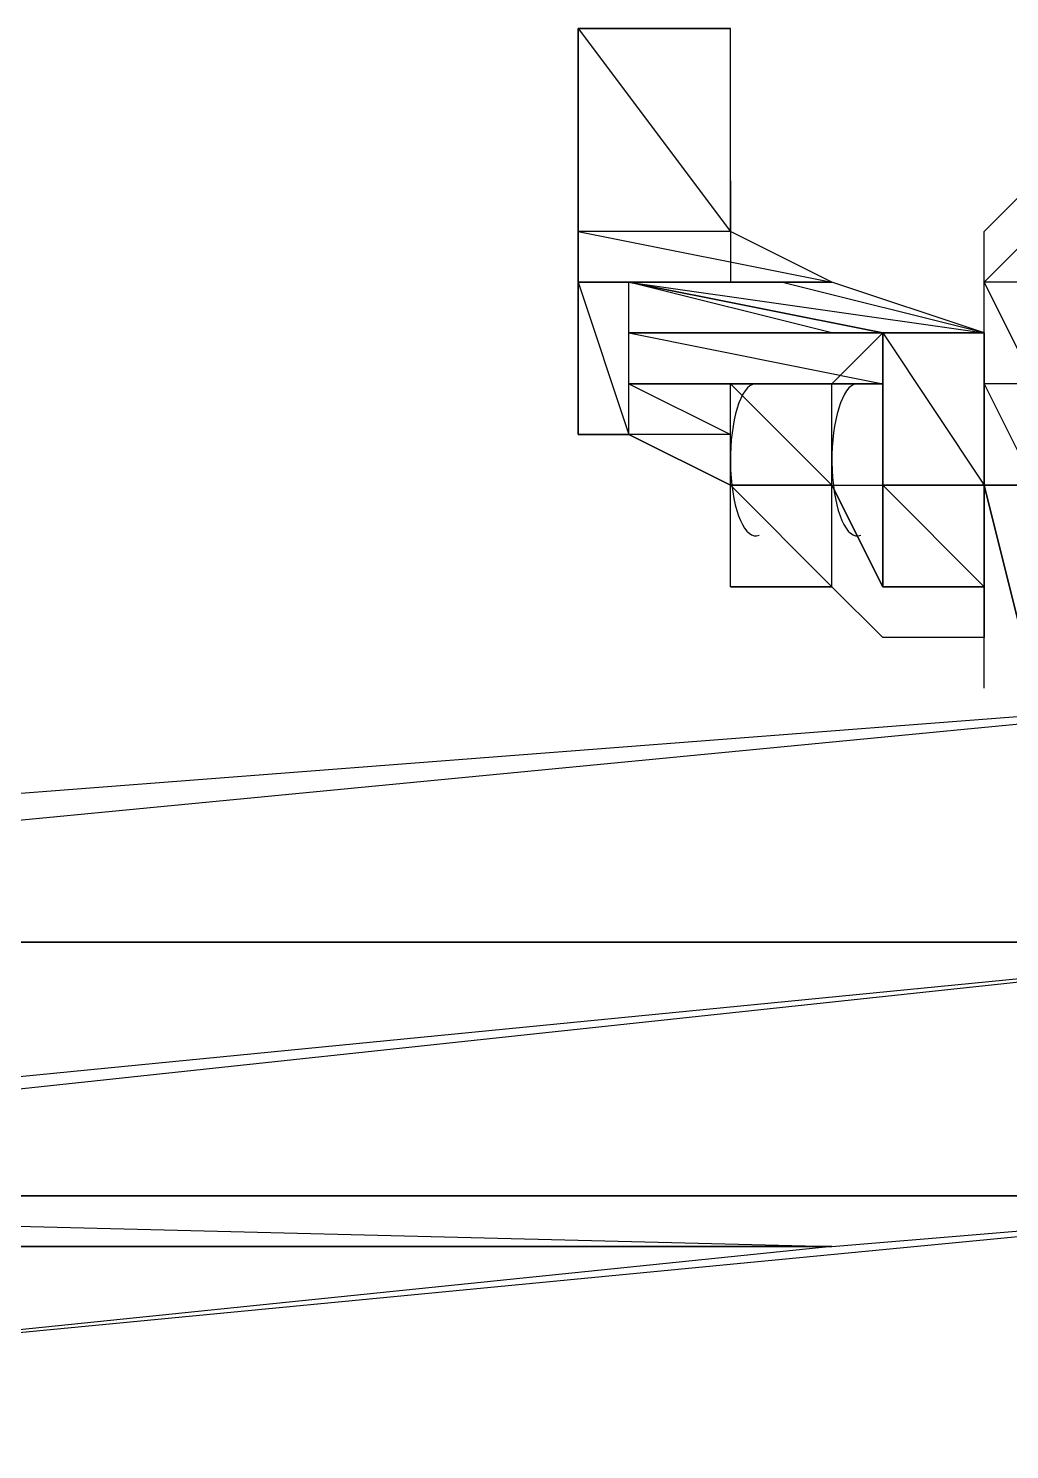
# Model space of a CAD drawing. Extents: x -3 to 1587, y 0 to 1122.
# Drawn here: x 1098.427 to 1101.52, y 226.397 to 230.877 of the extents above; entities that cross this region are included whole.
import ezdxf

# ---------------------------------------------------------------- set-up
doc = ezdxf.new("R2010")
doc.units = 0
doc.layers.add('Page_1', color=7, linetype='CONTINUOUS')

msp = doc.modelspace()

# ---------------------------------------------------------------- linework, layer by layer
at = {"layer": 'Page_1', "color": 1}
for points in [[(1100.64, 230.8767), (1100.16, 230.8767), (1100.16, 230.8767), (1100.64, 230.8767), (1100.16, 230.8767), (1100.64, 230.2367)], [(1100.16, 230.8767), (1100.64, 230.2367), (1100.16, 230.2367)], [(1100.64, 230.2367), (1100.16, 230.2367), (1100.96, 230.0767)], [(1100.16, 230.2367), (1100.96, 230.0767), (1100.16, 230.0767)], [(1101.6, 230.2367), (1101.6, 230.0767), (1101.44, 230.0767)], [(1100.96, 230.0767), (1100.16, 230.0767), (1100.32, 230.0767)], [(1100.16, 230.0767), (1100.96, 230.0767), (1100.96, 230.0767)], [(1100.32, 230.0767), (1100.16, 230.0767), (1100.16, 230.0767), (1100.32, 230.0767), (1100.16, 230.0767), (1100.32, 229.5967)], [(1100.16, 230.0767), (1100.32, 229.5967), (1100.16, 229.5967)], [(1100.96, 230.0767), (1100.32, 230.0767), (1101.44, 229.9167)], [(1100.32, 230.0767), (1101.44, 229.9167), (1100.96, 229.9167)], [(1100.32, 230.0767), (1100.32, 230.0767)], [(1101.12, 229.9167), (1100.32, 230.0767)], [(1100.32, 230.0767), (1101.12, 229.9167), (1100.32, 229.9167)], [(1101.6, 230.0767), (1101.44, 230.0767), (1101.6, 229.7567)], [(1101.44, 230.0767), (1101.6, 229.7567), (1101.44, 229.7567)], [(1101.12, 229.9167), (1100.32, 229.9167)], [(1100.32, 229.9167), (1101.12, 229.9167), (1101.12, 229.9167)], [(1101.12, 229.9167), (1101.12, 229.9167), (1100.32, 229.9167), (1101.12, 229.9167), (1100.32, 229.9167), (1101.12, 229.9167), (1100.32, 229.9167), (1101.12, 229.7567)], [(1100.32, 229.9167), (1101.12, 229.7567), (1100.32, 229.7567)], [(1101.44, 229.9167), (1100.96, 229.9167), (1101.12, 229.9167)], [(1100.96, 229.9167), (1101.44, 229.9167), (1101.44, 229.9167)], [(1101.12, 229.9167), (1101.12, 229.9167), (1101.12, 229.9167), (1101.12, 229.9167), (1101.12, 229.9167), (1101.12, 229.9167), (1101.12, 229.9167), (1101.12, 229.4367), (1101.12, 229.4367)], [(1101.12, 229.4367), (1101.12, 229.4367), (1101.12, 229.9167)], [(1101.44, 229.9167), (1101.12, 229.9167), (1101.12, 229.9167), (1101.44, 229.9167), (1101.12, 229.9167), (1101.44, 229.4367)], [(1101.12, 229.9167), (1101.44, 229.4367), (1101.12, 229.4367)], [(1101.44, 229.9167), (1101.44, 229.9167), (1101.12, 229.9167), (1101.44, 229.9167), (1101.12, 229.9167)], [(1101.12, 229.9167), (1101.44, 229.9167), (1101.44, 229.9167)], [(1101.44, 229.9167), (1101.44, 229.9167), (1101.12, 229.9167), (1101.44, 229.9167), (1101.44, 229.9167), (1101.44, 229.9167), (1101.44, 229.9167), (1101.44, 229.9167), (1101.44, 229.9167)], [(1101.44, 229.9167), (1101.44, 229.9167), (1101.44, 229.9167), (1101.44, 229.4367), (1101.44, 229.4367)], [(1101.44, 229.4367), (1101.44, 229.4367), (1101.44, 229.9167), (1101.44, 229.4367), (1101.44, 229.4367), (1101.44, 229.4367), (1101.44, 229.4367), (1101.44, 229.4367), (1101.44, 229.4367), (1101.44, 229.4367), (1101.6, 229.4367), (1101.6, 229.4367)], [(1100.96, 229.7567), (1100.96, 229.7567), (1100.32, 229.7567), (1100.96, 229.7567), (1100.32, 229.7567), (1101.12, 229.7567)], [(1100.32, 229.7567), (1100.64, 229.7567), (1100.64, 229.7567)], [(1100.64, 229.7567), (1100.64, 229.7567), (1100.32, 229.7567), (1100.64, 229.7567), (1100.32, 229.7567), (1100.64, 229.5967)], [(1100.32, 229.7567), (1100.64, 229.5967), (1100.32, 229.5967)], [(1100.64, 229.7567), (1100.96, 229.7567), (1100.96, 229.7567)], [(1100.96, 229.7567), (1100.64, 229.7567), (1100.96, 229.4367)], [(1100.64, 229.7567), (1100.96, 229.4367), (1100.64, 229.4367)], [(1100.64, 229.7567), (1100.96, 229.7567), (1100.96, 229.7567)], [(1101.6, 229.7567), (1101.44, 229.7567), (1101.6, 229.4367)], [(1101.44, 229.7567), (1101.6, 229.4367), (1101.44, 229.4367)], [(1100.16, 229.5967), (1100.32, 229.5967), (1100.32, 229.5967)], [(1100.32, 229.5967), (1100.32, 229.5967), (1100.32, 229.5967), (1100.32, 229.5967), (1100.16, 229.5967)], [(1100.64, 229.5967), (1100.32, 229.5967), (1100.64, 229.4367)], [(1100.32, 229.5967), (1100.64, 229.4367), (1100.64, 229.4367)], [(1100.96, 229.4367), (1100.64, 229.4367), (1100.64, 229.4367), (1100.96, 229.4367), (1100.64, 229.4367), (1100.96, 229.1167)], [(1100.64, 229.4367), (1100.96, 229.1167), (1100.64, 229.1167)], [(1100.64, 229.4367), (1100.96, 229.4367), (1100.96, 229.4367)], [(1100.96, 229.4367), (1100.96, 229.4367), (1100.96, 229.4367), (1100.96, 229.4367), (1100.64, 229.4367)], [(1100.64, 229.4367), (1100.64, 229.4367)], [(1101.12, 229.1167), (1101.12, 229.1167), (1101.12, 229.1167), (1101.12, 229.1167), (1101.12, 229.1167), (1101.12, 229.1167), (1101.12, 229.1167), (1101.12, 229.1167), (1101.12, 229.1167), (1101.12, 229.1167), (1101.12, 229.1167), (1101.12, 229.1167), (1100.96, 229.4367), (1101.12, 229.1167), (1100.96, 229.4367), (1101.12, 229.4367)], [(1101.44, 229.4367), (1101.12, 229.4367), (1101.12, 229.4367)], [(1101.12, 229.4367), (1101.12, 229.4367), (1101.12, 229.4367), (1101.12, 229.4367), (1101.12, 229.4367), (1101.12, 229.4367)], [(1101.44, 229.4367), (1101.12, 229.4367), (1101.44, 229.1167)], [(1101.12, 229.4367), (1101.44, 229.1167), (1101.12, 229.1167)], [(1101.12, 229.4367), (1101.44, 229.4367), (1101.44, 229.4367)], [(1101.44, 229.4367), (1101.44, 229.4367), (1101.44, 229.4367), (1101.44, 229.4367), (1101.12, 229.4367), (1101.44, 229.4367), (1101.44, 229.4367), (1101.44, 229.4367), (1101.44, 229.1167), (1101.44, 229.1167)], [(1101.44, 229.1167), (1101.44, 229.1167), (1101.44, 229.4367), (1101.44, 229.1167), (1101.44, 229.1167), (1101.44, 229.1167), (1101.44, 229.1167), (1101.44, 229.1167), (1101.44, 228.9567), (1101.44, 228.9567)], [(1101.6, 228.7967), (1101.6, 228.7967), (1101.6, 228.7967), (1101.6, 228.7967), (1101.6, 228.7967), (1101.6, 228.7967), (1101.6, 228.7967), (1101.6, 228.7967), (1101.44, 229.4367), (1101.6, 228.7967), (1101.44, 229.4367), (1101.6, 229.4367)], [(1101.44, 229.4367), (1101.6, 229.4367), (1101.6, 229.4367)], [(1101.6, 229.4367), (1101.6, 229.4367), (1101.6, 229.4367), (1101.6, 229.4367), (1101.44, 229.4367)], [(1100.96, 229.1167), (1100.64, 229.1167)], [(1100.64, 229.1167), (1100.96, 229.1167), (1100.96, 229.1167)], [(1101.44, 229.1167), (1101.12, 229.1167)], [(1101.12, 229.1167), (1101.44, 229.1167), (1101.44, 229.1167)], [(1101.44, 228.9567), (1101.44, 228.9567), (1101.44, 228.9567), (1101.44, 228.9567), (1101.44, 229.1167)], [(1102.72, 228.7967), (1102.72, 227.9967), (1094.4, 227.9967)], [(1102.72, 227.9967), (1094.4, 227.9967)], [(1094.4, 227.9967), (1102.72, 227.9967), (1102.72, 227.9967)], [(1102.72, 227.9967), (1094.4, 227.9967), (1098.24, 227.5167)], [(1102.72, 227.9967), (1102.88, 227.1967), (1094.56, 227.1967)], [(1102.88, 227.1967), (1094.56, 227.1967)], [(1094.56, 227.1967), (1102.88, 227.1967), (1102.88, 227.1967)], [(1102.88, 227.1967), (1094.56, 227.1967), (1100.96, 227.0367)], [(1094.56, 227.1967), (1100.96, 227.0367), (1094.56, 227.0367)], [(1094.56, 227.0367), (1100.96, 227.0367), (1094.72, 226.3967)]]:
    msp.add_lwpolyline(points, close=True, dxfattribs=at)
at = {"layer": 'Page_1', "color": 7}
for points in [[(1100.16, 230.8767), (1100.16, 230.0767)], [(1100.64, 230.2367), (1100.64, 230.8767), (1100.32, 230.8767), (1100.32, 230.8767)], [(1100.64, 230.3967), (1100.64, 230.8767)], [(1100.64, 230.3967), (1100.64, 230.0767)], [(1101.44, 228.7967), (1101.44, 228.9567), (1101.44, 229.1167), (1101.44, 229.2767), (1101.44, 229.4367), (1101.44, 229.5967), (1101.44, 229.7567), (1101.44, 229.9167), (1101.44, 230.0767), (1101.44, 230.2367), (1101.6, 230.3967), (1102.4, 230.3967)], [(1100.16, 230.0767), (1100.16, 229.5967)], [(1100.32, 230.0767), (1101.12, 229.9167)], [(1100.64, 229.4367), (1100.32, 229.5967), (1100.32, 230.0767)], [(1101.44, 229.9167), (1100.8, 230.0767)], [(1101.44, 228.9567), (1101.44, 228.9567), (1101.12, 228.9567), (1100.96, 229.1167), (1100.96, 229.2767), (1100.96, 229.4367), (1100.96, 229.5967), (1100.96, 229.7567), (1101.12, 229.9167), (1101.44, 229.9167), (1101.44, 230.0767)], [(1100.96, 229.7567), (1100.64, 229.7567)], [(1100.64, 229.1167), (1100.96, 229.1167)], [(1102.72, 228.7967), (1094.4, 228.1567)], [(1094.56, 226.3967), (1102.88, 227.1967)]]:
    msp.add_lwpolyline(points, dxfattribs=at)
for points in [[(1100.709362, 229.754553), (1100.665571, 229.736861), (1100.634835, 229.616028), (1100.640711, 229.484667)], [(1101.029362, 229.754553), (1100.985571, 229.736861), (1100.954835, 229.616028), (1100.960711, 229.484667)], [(1100.640711, 229.484667), (1100.646585, 229.353304), (1100.686847, 229.261156), (1100.730638, 229.278847)], [(1100.960711, 229.484667), (1100.966585, 229.353304), (1101.006847, 229.261156), (1101.050638, 229.278847)]]:
    msp.add_open_spline(points, degree=3, dxfattribs=at)

doc.saveas('drawing.dxf')
